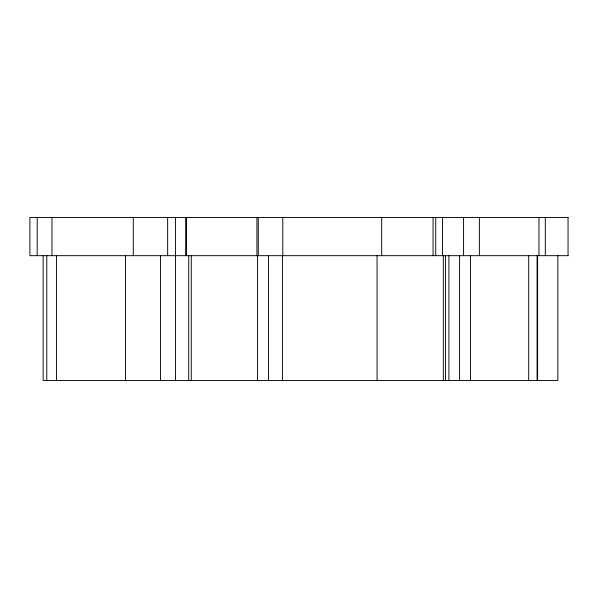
<?xml version="1.0" encoding="UTF-8"?>
<svg xmlns="http://www.w3.org/2000/svg" width="598" height="598" viewBox="0 0 598 598"><rect width="100%" height="100%" fill="white"/><g stroke="black" fill="none" stroke-linecap="round" stroke-linejoin="round"><path stroke-width="0.9" d="M433.064 217.545L433.064 255.675M568.1 217.545L29.9 217.545L29.9 255.675L568.1 255.675M268.45 255.675L268.495 380.455M568.048 217.545L568.048 255.675M557.844 255.675L557.844 380.455L43.138 380.455L43.138 255.675M545.316 217.545L545.316 255.675M538.97 217.545L538.97 255.675M537.609 255.675L537.609 380.455M537.079 255.675L537.079 380.455M528.699 255.675L528.699 380.455M479.372 217.545L479.372 255.675M470.469 255.675L470.469 380.455M463.57 217.545L463.57 255.675M459.585 255.675L459.585 380.455M448.904 255.675L448.904 380.455M445.525 255.675L445.525 380.455M443.32 255.675L443.32 380.455M442.475 217.545L442.475 255.675M435.725 217.545L435.725 255.675M381.681 217.545L381.681 255.675M377.046 255.675L377.046 380.455M282.779 217.545L282.779 255.675M282.42 255.675L282.42 380.455M258.276 217.545L258.276 255.675M257.566 255.675L257.566 380.455M256.916 217.545L256.916 255.675M191.278 255.675L191.278 380.455M188.729 255.675L188.729 380.455M186.486 217.545L186.486 255.675M185.679 217.545L185.679 255.675M175.558 217.545L175.558 255.675M175.446 255.675L175.446 380.455M167.649 217.545L167.649 255.675M160.451 255.675L160.451 380.455M133.294 217.545L133.294 255.675M125.543 255.675L125.543 380.455M56.489 255.675L56.489 380.455M51.959 217.545L51.959 255.675M46.786 255.675L46.786 380.455M37.188 217.545L37.188 255.675"/></g></svg>
